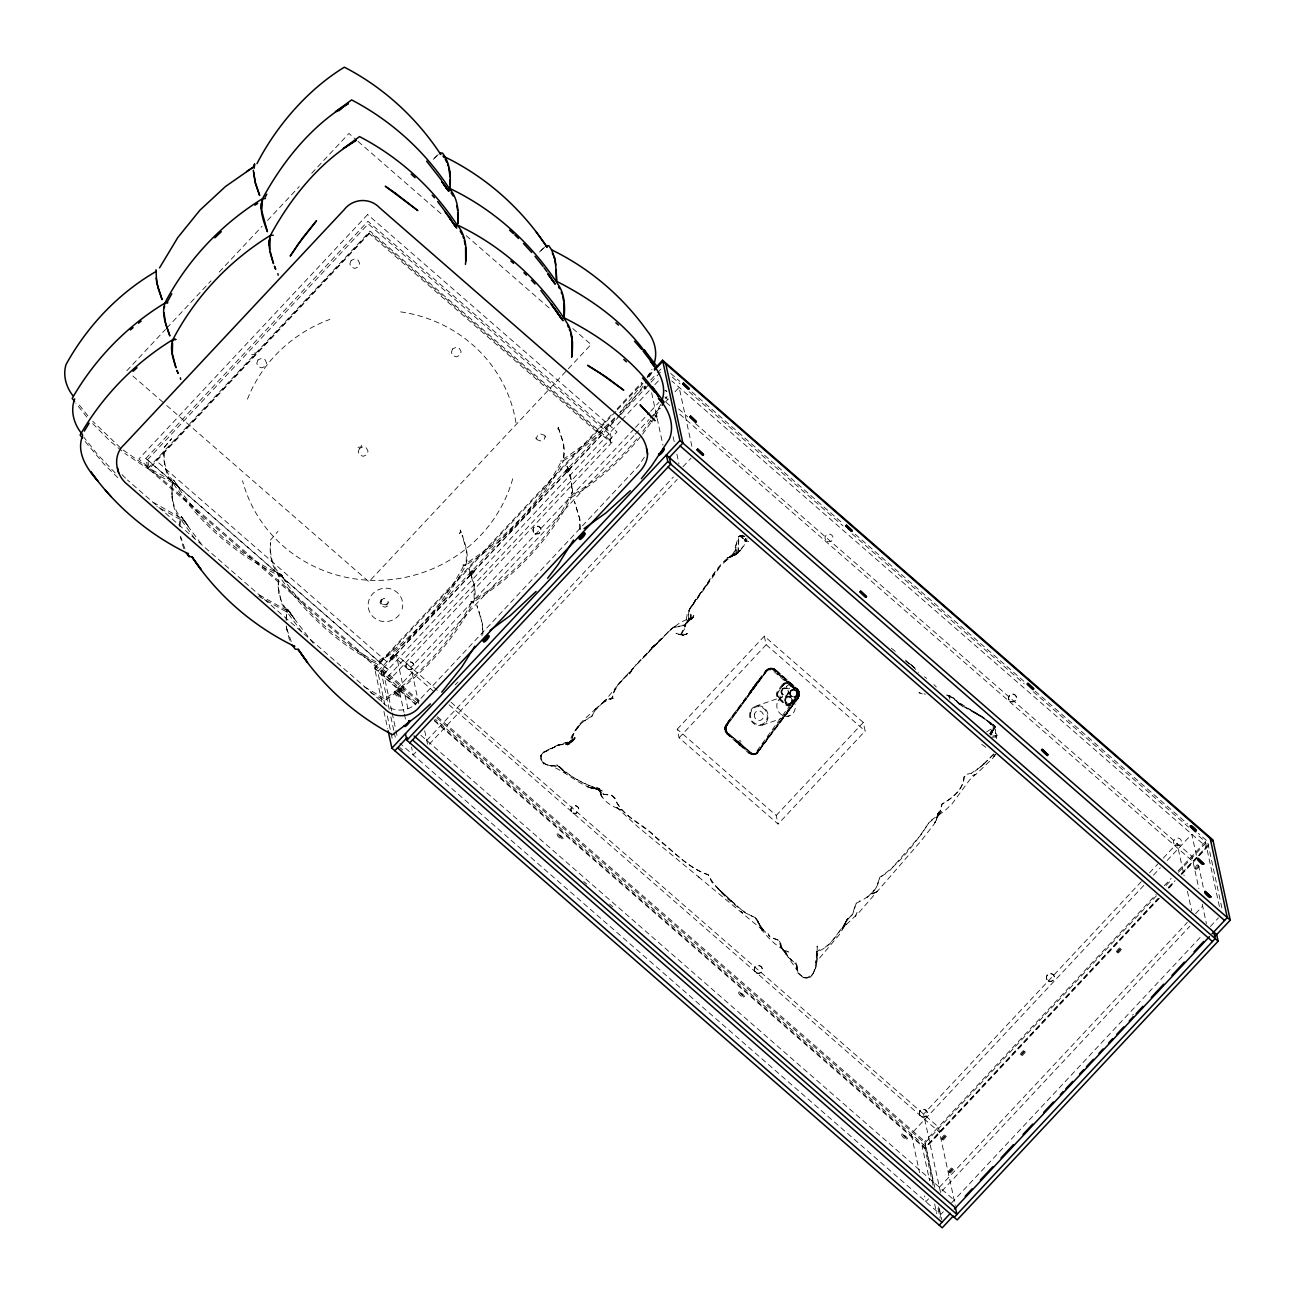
<?xml version="1.0" encoding="UTF-8"?>
<svg xmlns="http://www.w3.org/2000/svg" width="1295" height="1295" viewBox="0 0 1295 1295"><rect width="100%" height="100%" fill="white"/><g stroke="black" fill="none" stroke-linecap="round" stroke-linejoin="round"><path stroke-width="0.75" stroke-dasharray="5 3.75" d="M580.451 529.509L579.966 519.522L574.413 501.343L579.642 518.712L579.512 531.436M179.892 526.482L180.345 517.692L151.126 501.165M286.211 619.139L286.648 610.366L258.919 594.777M482.905 633.789L482.452 623.882L476.884 605.526L479.765 613.539M797.639 693.23L797.591 694.589L795.988 689.814L773.762 670.454A6.119 5.585 71 0 0 765.847 671.166L726.074 725.232A6.119 5.585 71 0 0 727.175 733.779L749.028 752.832A6.119 5.585 71 0 0 756.944 752.12L796.716 698.07A6.119 5.585 71 0 0 795.616 689.507M726.56 730.801L725.071 731.335L725.896 732.889C729.619 732.08 723.808 726.964 727.499 724.731L767.028 670.47L765.653 670.632L725.783 724.795L724.585 727.887L725.022 731.351L727.029 734.152L748.947 753.253L754.467 754.483L757.413 752.832L798.141 697.568L799.242 693.149L799.63 694.897L798.238 696.92L798.643 693.505L797.38 690.235L774.345 669.871L775.333 669.547L797.267 688.665L799.193 691.449L799.582 693.181L798.643 693.505M816.708 955.742L817.21 945.997L817.129 956.163L817.177 953.832C817.323 961.958 816.06 971.38 810.152 977.304L806.736 978.292L803.256 977.515L800.229 975.038M816.789 953.363L816.837 951.76L820.123 949.3M772.241 668.706L773.957 668.965L771.383 668.398L772.435 668.123M774.005 668.722L772.953 668.948L799.193 691.449L797.38 690.235M745.645 538.186L745.402 541.634L742.569 539.125L742.31 535.531L738.927 536.988L738.15 552.981C724.002 558.971 714.791 572.341 706.601 585.081L707.539 583.786L698.992 594.955M123.219 450.029L149.135 468.288L172.413 481.012C171.328 493.071 171.685 506.814 180.07 516.414M760.246 678.871L758.999 679.438L761.848 676.832M759.728 679.454L759.226 678.871M759.372 679.762L760.343 678.952M769.392 736.693L769.311 736.612M172.413 481.012L171.895 495.37M179.681 524.734L180.345 517.692M757.413 752.832L755.115 754.435L757.332 752.703M816.886 951.938L815.445 962.93L839.338 934.634L844.372 926.394L846.606 919.984L848.435 917.718L846.185 921.182L852.579 914.48L856.222 903.295L859.556 900.851M755.066 685.152L755.552 684.602M784.333 716.491L789.821 710.21L789.481 709.142L784.365 715.633L784.705 716.718M540.938 755.115L540.517 758.125C542.33 766.721 552.285 765.458 558.906 766.462L556.769 764.876C569.557 777.324 586.732 784.77 602.224 791.083L597.529 788.266L599.909 788.979L596.072 788.218L599.407 788.817L597.788 788.169L603.373 794.272L611.645 795.438L614.688 798.222C622.247 817.388 644.57 824.802 657.941 839.597C674.306 851.9 688.552 868.427 708.106 874.772C718.466 892.983 736.709 908.766 755.422 917.961L764.325 931.413M578.59 726.576L571.662 736.191L568.651 744.479L570.593 740.368C569.8 746.066 564.49 745.499 568.003 744.544L570.69 741.452L569.8 743.346L565.883 744.609L569.8 743.346L571.014 739.396L569.055 744.075L565.267 744.674L568.003 744.544L571.435 741.274C573.216 726.689 586.862 717.479 596.704 707.928L594.599 709.757L604.733 700.822L612.211 697.665C614.299 682.562 628.285 676.524 635.91 664.707M798.319 689.911L798.999 694.816L797.461 698.361L798.4 698.037L757.624 752.476L798.448 697.94M758.481 681.04L758.708 680.814M750.145 691.19L750.631 691.789M796.797 689.102L796.247 688.972M931.267 820.156L944.767 810.735L952.019 803.904L969.615 779.898L975.734 774.297L971.558 775.915L976.122 774.216L993.135 757.834L994.285 755.115L991.776 752.346M765.442 742.715L764.746 742.699M474.132 598.452L474.099 585.858L468.903 568.748C472.804 579.529 478.195 592.349 472.869 603.502C452.068 642.482 421.474 676.087 384.68 700.514L368.508 691.417M466.2 561.771L466.378 550.407L462.202 535.223C465.536 545.066 469.939 556.834 464.937 566.822C444.136 605.801 413.542 639.39 376.748 663.833C335.777 642.87 301.784 610.188 276.45 572.034C270.882 563.406 269.554 552.706 270.396 542.67C270.056 552.981 271.319 564.361 278.441 572.39M563.746 457.588L563.584 444.282L557.676 425.715L563.454 442.906L564.685 451.696L563.649 457.718L564.231 457.086M753.156 687.71L753.949 686.496L753.884 687.467M989.882 734.038L991.986 732.403L991.549 729.49L990.821 735.123L992.52 729.473L990.659 731.788M394.004 692.194C394.684 696.5 404.299 699.786 398.148 693.877C390.88 688.794 397.678 694.525 399.831 697.73M394.684 691.481L400.511 697.001M557.012 834.271C557.692 838.577 567.307 841.863 561.156 835.955C553.888 830.872 560.686 836.602 562.839 839.791M557.692 833.543L563.519 839.079M738.49 992.439C739.17 996.745 748.769 1000.031 742.618 994.123C735.366 989.04 742.164 994.77 744.317 997.959M739.17 991.727L744.997 997.247M901.498 1134.517C902.178 1138.823 911.777 1142.109 905.626 1136.201C898.374 1131.102 905.156 1136.848 907.326 1140.037M902.178 1133.789L908.005 1139.309M726.398 727.58L726.463 725.945L725.038 726.204M737.422 742.359C738.101 743.508 740.902 740.335 740.238 744.075M789.837 704.804L786.664 704.529L779.331 698.361L777.534 694.994L777.826 692.501L784.155 684.051L787.506 683.258L789.74 684.375L788.655 683.663M777.68 693.667L777.826 692.501M797.283 695.771L797.639 694.509M749.433 752.265A5.39 4.921 71 0 0 756.393 751.65L797.785 694.46M798.999 694.816L799.177 696.597M757.446 753.302L758.368 751.634L756.507 753.625L798.626 696.322M560.541 461.004L563.357 460.874L562.483 462.623C540.112 504.581 506.345 540.225 465.811 565.057L462.995 565.187L465.504 565.284L466.475 563.05C505.989 538.445 539.044 503.464 560.816 462.283C594.955 442.178 624.206 414.076 646.399 381.28M568.473 497.685L571.289 497.555L570.415 499.32C548.044 541.261 514.277 576.906 473.76 601.754L470.927 601.884L473.436 601.965L474.423 599.747C513.921 575.142 546.976 540.144 568.748 498.98C596.558 482.582 621.147 460.874 641.316 435.687M738.069 742.812L739.914 745.208M381.297 599.277L380.002 602.725L381.588 605.995L385.133 607.193L388.549 605.607M761.055 676.977L761.573 676.12M784.689 716.588L784.964 715.585M750.323 754.176L751.731 753.204L754.58 754.354M752.897 687.467L750.096 692.161M644.343 457.232L638.338 466.135L418.56 700.886C409.932 712.169 392.952 713.302 383.158 702.877L127.412 479.992M753.868 686.803L753.059 687.629M775.268 669.839L773.941 668.625L774.944 670.049M928.612 823.231C915.112 843.255 899.782 863.943 879.629 877.443C878.172 890.458 866.808 898.536 856.011 903.246L852.385 914.416C840.196 926.168 834.611 946.37 816.611 951.744L816.87 959.773L814.005 971.169L812.629 974.568L806.688 977.887L803.337 977.142L797.995 972.739L796.846 964.937L787.927 956.536L786.227 952.796M797.202 688.794L798.206 690.106M748.753 541.601L744.366 539.691L740.983 535.24L738.393 536.761L735.252 547.235L735.382 550.553L736.871 543.123L735.252 547.235L735.123 553.192L731.125 556.3L735.091 550.504L735.123 553.192C715.925 563.374 707.669 585.599 694.314 601.706L697.001 597.821L688.956 610.414L691.967 605.137M846.655 920.162L842.317 929.098L843.547 925.86L842.43 928.612L846.509 923.756L842.155 928.564L859.038 912.425L920.842 841.2L934.083 824.219L937.272 816.724L936.35 819.962L938.778 814.442L936.965 817.728L941.886 810.994L937.661 814.83L936.447 818.505L938.211 813.244L936.981 816.336L940.121 811.577L942.177 804.033C952.213 798.303 963.464 789.837 964.225 776.838L967.494 774.28M690.947 606.61L687.078 614.834L684.861 627.071L687.37 622.312L684.602 625.631L688.794 621.05L688.665 612.697L690.057 608.941L718.984 568.359M727.256 724.811C723.015 732.841 729.781 733.86 728.373 733.537M727.223 724.553L724.65 729.619M727.369 724.633L726.463 725.945M796.684 696.888L797.493 695.674M798.448 698.005L799.015 696.322M463.286 566.465C442.955 604.878 412.83 637.949 376.78 662.166C338.804 642.142 305.814 612.616 282.213 576.712M471.218 603.162C450.887 641.575 420.762 674.63 384.712 698.847L362.26 685.541M993.961 756.83L995.353 754.402L993.135 757.834L994.722 755.778M754.839 684.845L755.034 685.654M749.934 691.854L750.873 690.947M597.254 789.043L600.054 791.002L596.04 787.878L597.837 788.347L601.56 793.77L597.837 788.347L589.549 787.619L597.351 788.412L600.249 792.232L599.164 789.529L590.649 787.781L592.964 788.477C575.061 783.167 562.257 767.482 543.56 763.904L540.549 758.32L540.97 755.293L543.916 751.796L558.113 744.916L573.475 740.465L571.338 742.521L575.142 737.778L573.475 740.465L570.205 742.569L572.73 738.846L568.262 743.832L564.086 744.123L568.262 743.832M633.546 668.204C625.857 677.803 614.494 685.055 612.454 697.973C603.664 701.242 595.49 707.523 591.815 716.491L584.579 720.732M647.144 377.266L651.984 369.318M660.887 404.412L651.919 418.576M460.308 532.553L459.32 533.572L460.389 532.439M649.329 376.505L652.259 371.73M655.302 416.391L660.191 408.427M687.435 622.555L688.519 620.791L681.996 625.841L673.999 626.942L670.664 629.338L644.813 656.063L646.674 654.461C631.102 669.483 618.411 684.116 604.652 701.242L606.335 699.51L595.781 709.433L591.637 716.41C581.941 720.975 572.973 730.364 571.678 741.355L568.44 744.188L560.039 744.884L552.334 748.073L559.958 744.69L568.311 744.01L571.403 741.096M989.623 733.763L993.88 729.409L994.058 726.738L993.832 730.008L990.74 732.727L994.01 729.554C986.709 713.933 966.361 710.534 954.399 699.478L990.707 722.966L993.411 726.786L990.707 722.966L985.398 719.292L993.783 725.103L995.337 727.223L990.74 732.727M846.185 921.182L848.144 918.171M745.434 541.261L747.15 538.688M991.581 732.242L993.556 729.295C990.141 719.113 977.434 715.925 969.825 709.417L979.975 715.989L958.899 703.978L953.314 698.118L946.014 695.544M642.951 383.417L619.641 412.749M650.883 420.114L642.449 431.834M692.226 605.348L701.566 591.572L689.814 608.877L688.406 612.794L688.568 620.969L690.543 617.877L690.802 613.636L691.077 618.039L691.061 614.785L689.571 619.123L687.92 620.24L690.947 617.278L691.093 615.53L689.571 619.123L690.543 617.877L680.733 622.199L670.697 629.532M751.667 753.35L728.357 733.375L750.452 752.33L748.947 753.253M788.817 710.21L789.675 708.899M789.545 709.968L789.124 710.453M754.855 685.217L757.397 681.348M680.765 634.825L685.622 623.542L684.165 629.678L680.765 634.825L683.388 635.214L689.069 633.045L684.909 634.582L686.965 633.903L678.111 634.307L683.388 635.214L675.99 633.255L681.817 635.295M845.311 923.821L830.338 943.068L824.057 948.118M642.547 434.23L654.331 417.977M725.831 724.763L767.886 669.191L767.287 670.664M727.078 724.488L767.028 670.47M767.158 670.567L726.608 725.702A5.39 4.921 71 0 0 727.58 733.229L750.048 752.816M737.179 742.877C743.411 734.929 741.339 751.893 737.859 742.65M791.731 703.331L797.04 695.836A4.937 4.5 71 0 0 796.425 690.963L788.218 683.809A4.937 4.5 71 0 0 783.718 684.213M794.207 701.242L795.648 698.021M763.322 744.657L762.124 745.062L771.253 733.957M788.574 709.903L789.642 709.158M937.499 814.765L939.895 811.577L941.951 804.001C951.955 798.206 963.237 789.853 963.982 776.822L967.397 774.102L971.525 773.293M757.575 681.51L758.449 680.474M757.656 681.607L758.643 680.539M270.477 540.064L277.907 531.355M636.93 438.762C618.508 461.02 596.461 480.251 571.953 495.548M557.352 428.904L557.53 428.564M751.003 691.4L750.323 692.048M636.153 664.999L665.063 635.457M667.88 632.429L658.88 641.057M652.923 646.82L638.726 661.81M126.829 370.742L165.452 329.48M166.845 328.007L210.988 280.853M219.26 271.999L262.043 226.317M267.547 220.425L299.291 186.529M311.707 173.271L348.954 133.482L356.562 140.119M145.817 458.543L367.942 221.267L610.042 432.287L612.163 442.129L390.038 679.389L147.938 468.385L145.817 458.543L387.901 669.547M147.484 459.757L368.282 223.905L608.925 433.663L610.835 442.469L370.176 232.711L149.378 468.563L147.484 459.757L388.128 669.499M147.938 468.385L370.062 231.109L612.163 442.129M381.847 701.793L374.53 667.912L611.58 414.708M617.1 408.815L641.899 382.316M647.419 376.424L652.923 370.532M615.951 411.341L374.757 668.965L415.922 704.836M617.327 409.867L642.126 383.369M647.646 377.476L653.149 371.6M614.769 418.334L377.703 671.538L384.809 704.367M620.273 412.441L645.088 385.942M650.592 380.066L656.112 374.174M657.488 372.701L661.615 368.282M391.737 711.02L382.624 668.916L619.366 416.067M620.742 414.594L648.293 385.165M651.029 382.235L661.875 370.661M620.499 421.344L383.773 674.209L418.803 704.739M621.875 419.871L649.426 390.442M654.881 384.631L658.945 380.277M634.129 428.936L410.952 667.313L418.803 703.606M635.505 427.463L649.281 412.749M650.673 411.276L658.928 402.454M633.903 435.687L398.552 687.078L403.991 712.266M635.278 434.214L649.054 419.499M650.43 418.026L660.078 407.731M665.581 401.839L668.301 398.941M675.067 391.705L679.13 387.367L692.129 447.439M455.209 684.925L457.977 681.979M415.922 752.006L413.218 754.904L411.535 747.15M426.767 740.432L673.368 477.029M682.967 466.783L691.093 458.09M429.292 744.236L677.253 479.36M677.22 729.198L764.309 636.169L863.296 722.448L865.157 731.011L778.068 824.041L679.082 737.778L677.22 729.198L776.207 815.461L778.068 824.041M679.082 737.778L766.171 644.748L764.309 636.169M776.207 815.461L863.296 722.448M1141.283 881.652L923.61 1114.137L940.558 1192.533M1149.539 872.814L1157.811 863.992M1163.315 858.099L1177.09 843.385L1184.099 875.792M1143.793 885.456L911.194 1133.902L919.58 1172.655M1153.44 875.161L1160.336 867.796M1167.216 860.447L1191.788 834.19L1196.402 855.509M934.78 1187.483L924.84 1141.494L1156.046 894.521M1164.318 885.699L1171.214 878.334M1178.094 870.985L1205.418 841.782L1196.289 833.818M1156.419 895.784L922.121 1146.059L929.648 1180.813M1166.067 885.489L1171.586 879.596M1178.482 872.231L1207.426 841.313L1198.312 833.3M933.015 1185.313L924.857 1147.564L1157.779 898.779M1168.802 887.01L1174.306 881.118M1181.202 873.753L1211.521 841.361M1158.572 898.325L925.974 1146.787L435.557 719.34M1168.219 888.03L1175.099 880.681M1181.995 873.316L1197.082 857.193M1198.442 855.752L1206.568 847.059L671.749 380.924M1159.381 898.358L925.083 1148.633L434.133 720.716M1169.029 888.062L1174.533 882.17M1181.428 874.805L1197.972 857.144M1199.348 855.671L1211.748 842.43M928.58 1198.83L925.86 1201.728L924.614 1195.916M939.425 1187.256L1187.385 922.38M1195.609 913.606L1202.391 906.37M941.934 1191.06L1189.911 926.184M943.359 1211.715L940.639 1214.613L399.912 743.314M951.485 1203.023L1200.789 936.738M1210.388 926.475L1218.514 917.799M889.875 870.531L922.072 833.543L928.385 823.199L934.828 817.857M993.67 754.014L981.675 766.187L971.444 773.099M724.18 561.917L740.028 550.715L738.247 551.978L743.508 546.328L744.754 544.208L739.963 550.958L736.45 553.855L740.271 550.003L735.042 554.843L737.907 552.916L738.7 536.907L741.242 535.855M993.492 754.532L981.675 766.187L984.621 763.273M765.604 670.68L769.262 668.398L768.323 669.612M766.899 670.389L769.521 668.738M782.844 685.104L784.738 683.63M614.769 417.913L591.135 439.555L564.021 458.867M436.868 155.837L432.595 159.981L439.717 153.069M658.831 640.863L660.758 639.002M667.67 632.332L674.193 627.298L682.174 626.197L685.881 624.222M984.605 763.338L975.054 771.14M867.083 897.581L875.63 888.742L879.855 877.508L886.638 873.008M602.903 702.505L604.765 701M991.857 732.517L991.792 731.675L991.857 734.524M766.721 669.531L769.359 668.479M791.099 704.172L790.144 704.707M671.749 628.625L675.359 626.262M799.517 694.8L798.659 695.253M543.042 752.864L556.105 746.228L552.334 748.073M756.053 754.111L757.51 753.269M728.049 733.796L727.029 734.152M726.835 732.565L726.09 730.979M543.916 751.796L546.959 750.679M992.779 736.062L997.037 735.252L996.276 738.717L996.065 735.609L997.037 735.252L995.402 731.626L995.45 733.601L995.499 726.22L988.781 721.784L991.565 723.452M769.117 668.366L768.178 668.689L770.881 668.123L775.203 669.968L797.056 689.021M772.467 668.204L769.748 668.317L772.5 668.463M769.586 668.884L771.011 668.544M783.297 684.942L777.534 692.598A4.937 4.5 71 0 0 778.165 697.471L786.356 704.626A4.937 4.5 71 0 0 790.873 704.221L792.022 703.234M777.534 694.994L779.477 698.313M795.988 689.814L797.461 691.935M755.309 706.293L782.488 696.953M798.206 691.789L799.193 691.449M785.725 703.752L786.81 704.48M724.633 727.871L726.236 727.547M762.447 725.054L789.642 715.714M771.723 733.229L770.946 733.893M750.452 752.33L727.029 732.468M751.909 754.71L752.848 754.386L749.886 752.929L751.424 753.739M986.709 731.837L995.499 726.22L995.337 727.223L990.983 723.225M548.675 749.999L542.799 752.557L541.229 755.357L541.925 761.023L546.571 764.762M743.961 536.697L742.521 535.337L739.251 536.907L740.449 535.774L744.868 536.421M725.572 729.295L725.912 727.515M769.44 668.592L770.978 668.382M754.629 754.24L756.15 753.739M753.544 754.807L756.134 753.981M251.716 354.717L255.018 354.199L254.921 351.301M564.895 742.941L569.088 742.278L565.526 742.844M175.634 482.776L173.465 480.008L180.199 489.478L175.634 482.776L173.32 483.132L156.841 474.634L124.806 453.396M188.131 526.159L181.251 516.495L188.131 526.159L183.566 519.457L179.325 518.923L156.808 506.458M358.019 447.374L361.321 446.856L361.224 443.958M991.679 737.243L995.904 736.855L992.909 736.531M462.995 565.187L465.811 565.057M470.927 601.884L473.76 601.754M741.387 744.026L740.513 743.508M744.447 536.098L738.927 536.292L737.794 537.959L739.445 535.887L744.366 539.691L740.983 535.24M922.299 693.877L918.932 692.728L925.391 694.152M550.618 765.491L559.035 766.268C570.059 776.061 583.851 785.272 597.95 787.975L603.551 794.159L611.807 795.292L614.947 798.157C621.422 816.384 642.547 823.167 655.238 836.586C672.477 849.811 687.532 867.877 708.349 874.708L711.586 881.96L729.069 898.957L735.188 904.444L717.058 887.901L744.463 912.457L755.616 917.831L761.832 928.256L769.91 936.949M754.645 753.933L750.145 752.719M754.645 754.095L751.343 753.819M949.915 699.235L948.717 695.69L950.044 695.917M745.402 541.083L746.972 541.423L742.197 537.797L742.731 538.704L742.488 535.143M803.224 977.336L806.704 978.097L810.103 977.11C815.559 972.011 817.712 963.253 816.756 955.92M773.746 938.584L777.777 939.798L780.626 942.873L781.306 946.774L785.968 952.893L781.646 948.069L779.266 940.591L780.82 944.379L777.599 939.927L770.12 936.835L768.081 933.566M950.886 696.354L946.677 694.994L953.525 697.973L963.383 707.361L956.487 700.514M590.876 788.007L587.007 786.648L590.633 787.927M173.028 482.954L175.91 484.055C201.194 522.549 237.276 553.677 278.716 573.669L279.348 575.611L277.713 574.883C235.382 554.341 198.718 522.403 173.028 482.954C164.934 474.197 163.154 461.473 164.093 450.012C163.737 460.324 164.999 471.704 172.138 479.733M172.364 499.983L172.445 500.841L171.814 494.528C172.85 503.561 174.323 516.656 183.841 520.736L202.36 545.405M258.644 596.283L287.28 612.292L303.856 634.744M985.819 747.28L979.894 743.022M924.468 676.767L926.653 678.353M909.074 663.267L912.36 665.695M905.626 661.146L909.576 664.076M909.106 663.461L905.27 659.803M911.032 664.772L915.403 668.285M599.617 790.322L600.2 791.779L598.808 789.642L601.349 795.567L600.2 791.779L597.351 788.412L599.391 789.772C601.009 799.711 610.706 806.186 619.593 809.084L617.796 808.436L621.341 810.087L616.776 807.433L638.305 827.246L699.397 877.573M698.41 876.812L761.395 929.033L759.501 925.52L762.625 930.943L760.699 927.981C767.482 938.049 777.372 947.357 788.493 952.035L781.646 948.571L779.428 942.355L781.646 948.571L785.515 951.712L782.083 949.186L780.61 946.305L797.849 971.331L796.603 965.115L797.008 969.065M891.381 648.228L895.897 651.871M121.811 450.903L109.881 440.915L92.188 423.093M120.467 447.843L92.657 421.215M670.664 373.413L679.826 381.377M692.016 392.013L842.996 523.601M855.202 534.236L1024.475 681.769M1035.142 691.077L1187.644 823.992M672.364 377.169L679.972 383.806M689.118 391.77L842.948 525.851M852.078 533.815L1024.183 683.825M1033.329 691.789L1188.664 827.181M664.902 396.966L667.945 399.621M678.612 408.912L687.742 416.877M695.366 423.514L1191.869 856.27L1198.879 888.678M666.035 402.243L670.616 406.225M679.745 414.19L1193.019 861.547M1197.389 864.591A4.014 0.874 -48.9 0 0 1194.961 868.654L1195.787 869.366M358.084 141.446L443.359 215.763M466.2 235.674L551.46 309.991M572.778 328.558L591.054 344.486L368.929 581.746L166.424 405.254M766.171 644.748L865.157 731.011M775.268 669.547L797.137 688.891M132.916 376.052L164.886 403.927M437.305 690.284L396.189 654.444L408.216 710.113M451.016 702.23L938.389 1127.022L955.338 1205.402M397.322 659.722L433.874 691.579M449.106 704.852L939.522 1132.299M382.624 668.916L420.713 702.117M437.467 716.718L924.84 1141.494M418.544 701.874L380.422 668.641L389.196 709.207M436.852 717.818L924.84 1143.161L934.019 1185.637M374.53 667.912L415.679 703.784M433.987 719.729L924.857 1147.564M420.859 735.285L954.188 1200.125M583.721 881.506L586.764 884.161M609.605 904.072L612.648 906.727M399.572 747.312L402.632 749.967M797.72 972.788L800.261 975.216M912.198 666.018L918.657 672.299M782.989 950.222L787.684 956.633L796.554 964.937L795.761 962.234L797.769 972.982M117.813 477.596L104.134 464.306L83.722 439.782M115.223 472.95L97.093 453.995L83.803 437.16M933.954 684.65L936.334 687.014M122.021 474.601L125.89 478.664M313.212 643.226L290.145 613.409M86.83 417.071L75.774 403.085M87.898 415.808L78.169 403.619M288.672 610.69L294.434 618.816L287.571 609.152L294.434 618.816M286.373 609.071C277.988 599.472 277.648 585.728 278.716 573.669L278.166 587.509M182.368 518.032L183.566 519.457M194.8 538.752L180.96 519.635M291.229 641.559L287.004 629.386M184.926 548.902L180.701 536.729M727.142 732.403L726.09 729.198M183.696 548.578L180.296 536.68M948.717 695.69L949.316 697.098M461.263 532.763L460.194 529.995L462.865 536.939M758.093 921.036L759.501 924.857M289.513 640.264L286.308 626.408M480.51 616.015L482.598 626.958L482.015 635.829M798.983 691.546L799.598 694.929M725.783 729.247L726.204 730.93M1207.879 843.207L1222.075 908.863M1205.418 841.782L1219.55 907.147M1198.49 865.189L1203.524 888.451M1202.229 904.185L1206.422 923.562M1187.45 891.3L1191.643 910.676M939.377 1208.802L941.789 1219.89M938.616 1206.891L940.704 1216.539M938.033 1208.494L940.121 1218.158M934.65 1203.994L936.738 1213.642M673.125 436.723L674.387 442.55M676.897 454.173L678.985 463.853M651.644 392.838L662.959 445.172M424.679 730.736L427.9 745.71M404.412 714.209L405.675 720.02M392.158 712.962L395.509 728.47M395.93 730.412L397.597 738.15M390.863 716.928L393.777 730.445M394.198 732.371L395.865 740.109M387.318 715.957L390.653 731.416M391.074 733.342L392.32 739.137M383.935 711.457L387.691 728.842M278.101 586.667L281.598 603.583L287.28 612.292L286.648 610.366L286.049 623.672M996.065 735.609L996.6 738.377M286.292 626.116L286.697 630.196M278.684 592.657L278.765 593.498M667.054 396.998A4.014 3.869 -12.2 0 1 665.306 398.115M664.966 390.637A4.014 3.869 -12.2 0 1 666.812 391.527M666.99 396.739A4.014 3.869 -12.2 0 1 665.241 397.84M664.918 390.378A4.014 3.869 -12.2 0 1 666.747 391.268M655.578 416.618A4.014 0.874 -48.9 0 1 656.5 417.686M652.178 422.008A4.014 0.874 -48.9 0 1 651.952 420.956M654.833 415.97A4.014 0.874 -48.9 0 1 655.756 417.039M652.518 420.697A4.014 0.874 -48.9 0 1 650.996 420.859M646.124 388.354A4.014 0.874 -48.9 0 1 645.736 386.525M646.059 387.108A4.014 0.874 -48.9 0 1 643.842 388.241A4.014 0.874 -48.9 0 1 645.622 385.068M1132.575 1015.037A4.014 0.874 -48.9 0 1 1133.287 1014.325M1198.539 865.918A4.014 0.874 -48.9 0 1 1194.961 868.654M1199.267 866.565A4.014 0.874 -48.9 0 1 1195.69 869.301A4.014 0.874 -48.9 0 1 1198.118 865.238M512.723 478.761A139.909 134.761 -12.2 0 1 376.813 580.403A139.909 134.761 -12.2 0 1 242.553 480.753M247.458 399.135A139.909 134.761 -12.2 0 1 329.869 319.396M400.641 311.885A139.909 134.761 -12.2 0 1 516.106 423.643M399.281 614.753A17.337 16.706 -12.2 0 1 370.483 613.539A17.337 16.706 -12.2 0 1 383.223 588.351A17.337 16.706 -12.2 0 1 402.13 609.087M766.397 671.636A5.39 4.921 71 0 1 773.358 671.02L795.211 690.057A5.39 4.921 71 0 1 796.182 697.6M572.552 491.598L571.678 494.269L571.645 481.675L566.449 464.549L570.852 477.434L572.552 492.488L572.584 487.567L572.552 491.598M387.982 601.301L388.435 602.353A3.772 3.626 -12.2 0 1 384.405 605.283A3.772 3.626 -12.2 0 1 380.989 601.803A3.772 3.626 -12.2 0 1 384.243 598.063L384.534 598.387A3.27 3.157 -12.2 0 0 381.458 601.608A3.27 3.157 -12.2 0 0 384.566 604.7A3.27 3.157 -12.2 0 0 387.982 601.803L387.982 601.301M460.664 531.468L460.437 530.642L460.664 531.468M745.839 538.591L745.402 541.634L745.839 538.591M779.946 695.949C780.885 701.939 784.673 692.809 779.946 695.949M258.029 359.961L256.734 363.393L258.32 366.663L261.865 367.861L265.265 366.275L266.56 362.843L264.973 359.573L261.428 358.375L258.029 359.961M351.123 260.505L349.844 263.937L351.431 267.223L354.959 268.405L358.375 266.819L359.67 263.387L358.084 260.117L354.539 258.919L351.123 260.505M359.508 448.41L358.213 451.842L359.8 455.112L363.345 456.309L366.744 454.723L368.039 451.291L366.453 448.005L362.908 446.824L359.508 448.41M452.603 348.954L451.324 352.386L452.91 355.672L456.439 356.853L459.854 355.267L461.149 351.835L459.563 348.565L456.018 347.368L452.603 348.954M537.474 435.638L536.179 439.086L535.628 436.496L537.215 439.766L540.743 440.964L544.159 439.377L545.454 435.929L546.021 438.519L544.418 435.249L540.889 434.052L537.474 435.638M938.47 812.532L937.645 814.523L938.972 811.528L938.47 812.532M857.063 912.295L855.315 916.277L857.063 912.295M574.316 737.6L572.503 741.177L574.316 737.6M936.479 819.622L934.877 822.859L936.479 819.622M993.54 729.554L991.76 732.517L993.54 729.554M693.796 615.627L691.303 619.512L688.552 620.613L694.007 617.1L691.303 619.512L693.796 615.627M575.061 737.826L573.086 740.853L575.142 737.778M782.309 684.569L777.55 691.044A5.698 5.212 71 0 0 778.57 699.009L784.899 704.512A5.698 5.212 71 0 0 792.265 703.865L797.024 697.39A5.698 5.212 71 0 0 796.004 689.426L789.675 683.922A5.698 5.212 71 0 0 782.309 684.569M631.814 670.939L629.338 673.934L631.814 670.939M164.238 447.309L171.604 438.697L164.238 447.309M572.018 740.53L566.724 743.783L570.496 742.343L573.297 739.267L569.395 743.022L572.018 740.53M706.827 585.13L703.93 588.27L706.827 585.178M367.634 214.565L138.856 458.932L388.209 676.265L616.987 431.899L367.634 214.565M368.913 233.262L156.096 460.583L388.047 662.749L600.864 435.428L368.913 233.262M578.541 726.382L577.23 727.758L581.439 723.387L578.541 726.382M544.596 247.102L538.914 252.638L544.596 247.118M652.89 646.642L651.676 647.824L655.885 643.761L652.89 646.642M659.074 641.171L653.117 646.901L662.101 638.354L659.074 641.171M737.875 552.738L735.139 555.134L727.272 558.032L736.645 553.839L736.418 549.76L736.645 553.839L726.948 558.113L737.875 552.738M877.524 891.041L873.931 893.178L877.524 891.041M873.024 893.372L871.891 894.003L876.067 891.883L873.024 893.372M691.368 619.318L685.411 621.357L691.368 619.318M613.62 698.102L609.994 699.3L613.62 698.102M559.926 744.495L558.113 744.916L562.127 744.075L559.926 744.495M599.083 789.545L595.538 789.011L599.002 789.675L601.155 792.912L599.083 789.545L596.639 789.043L599.391 789.772L600.297 792.524L599.164 789.529M281.938 575.433L276.45 572.034L281.938 575.433L286.503 582.135L279.769 572.665L281.938 575.433M742.731 912.748L740.578 911.421L742.731 912.748M289.87 612.114L284.123 608.326L289.87 612.114M980.137 715.666L978.178 714.273L983.407 717.997L980.137 715.666M560.832 768.048L558.938 766.64L562.079 769.343L560.832 768.048M563.001 770.331L561.059 768.453L565.624 773.164L563.001 770.331M757.154 920L755.454 918.139L758.142 921.231L757.154 920M758.384 922.639L757.219 920.794L761.962 930.198L758.384 922.639M602.256 797.38L600.783 794.418L602.256 797.38M760.732 927.738L758.967 923.529L760.732 927.738M921.473 1116.84A4.014 3.869 -12.2 0 0 927.333 1113.15A4.014 3.869 -12.2 0 0 921.182 1110.139A4.014 3.869 -12.2 0 0 921.473 1116.84M921.425 1116.581A4.014 3.869 -12.2 0 0 927.285 1112.891A4.014 3.869 -12.2 0 0 921.117 1109.88A4.014 3.869 -12.2 0 0 921.425 1116.581M756.507 973.047A4.014 3.869 -12.2 0 0 762.366 969.356A4.014 3.869 -12.2 0 0 756.199 966.345A4.014 3.869 -12.2 0 0 756.507 973.047M756.442 972.788A4.014 3.869 -12.2 0 0 762.302 969.097A4.014 3.869 -12.2 0 0 756.15 966.086A4.014 3.869 -12.2 0 0 756.442 972.788M573.054 813.163A4.014 3.869 -12.2 0 0 578.914 809.472A4.014 3.869 -12.2 0 0 572.762 806.461A4.014 3.869 -12.2 0 0 573.054 813.163M573.005 812.904A4.014 3.869 -12.2 0 0 578.865 809.213A4.014 3.869 -12.2 0 0 572.698 806.202A4.014 3.869 -12.2 0 0 573.005 812.904M408.087 669.369A4.014 3.869 -12.2 0 0 413.947 665.679A4.014 3.869 -12.2 0 0 407.779 662.668A4.014 3.869 -12.2 0 0 408.087 669.369M408.022 669.11A4.014 3.869 -12.2 0 0 413.882 665.42A4.014 3.869 -12.2 0 0 407.731 662.409A4.014 3.869 -12.2 0 0 408.022 669.11M1048.562 981.108A4.014 3.869 -12.2 0 0 1054.421 977.417A4.014 3.869 -12.2 0 0 1048.254 974.407A4.014 3.869 -12.2 0 0 1048.562 981.108M1048.497 980.833A4.014 3.869 -12.2 0 0 1054.357 977.142A4.014 3.869 -12.2 0 0 1048.205 974.131A4.014 3.869 -12.2 0 0 1048.497 980.833M535.159 533.637A4.014 3.869 -12.2 0 0 541.019 529.946A4.014 3.869 -12.2 0 0 534.867 526.935A4.014 3.869 -12.2 0 0 535.159 533.637M535.11 533.362A4.014 3.869 -12.2 0 0 540.97 529.671A4.014 3.869 -12.2 0 0 534.803 526.66A4.014 3.869 -12.2 0 0 535.11 533.362M1175.633 845.36A4.014 3.869 -12.2 0 0 1181.493 841.669A4.014 3.869 -12.2 0 0 1175.342 838.658A4.014 3.869 -12.2 0 0 1175.633 845.36M1010.667 701.566A4.014 3.869 -12.2 0 0 1016.526 697.875A4.014 3.869 -12.2 0 0 1010.359 694.865A4.014 3.869 -12.2 0 0 1010.667 701.566M1010.602 701.307A4.014 3.869 -12.2 0 0 1016.462 697.616A4.014 3.869 -12.2 0 0 1010.31 694.606A4.014 3.869 -12.2 0 0 1010.602 701.307M827.165 541.423A4.014 3.869 -12.2 0 0 833.025 537.733A4.014 3.869 -12.2 0 0 826.857 534.722A4.014 3.869 -12.2 0 0 827.165 541.423M399.103 692.825A4.014 0.874 -48.9 0 0 402.972 687.564A4.014 0.874 -48.9 0 0 398.698 690.996A4.014 0.874 -48.9 0 0 399.103 692.825M398.358 692.178A4.014 0.874 -48.9 0 0 402.227 686.917A4.014 0.874 -48.9 0 0 397.97 690.348A4.014 0.874 -48.9 0 0 398.358 692.178M391.964 659.835A4.014 0.874 -48.9 0 0 395.833 654.574A4.014 0.874 -48.9 0 0 391.576 658.006A4.014 0.874 -48.9 0 0 391.964 659.835M391.236 659.187A4.014 0.874 -48.9 0 0 395.104 653.926A4.014 0.874 -48.9 0 0 390.831 657.358A4.014 0.874 -48.9 0 0 391.236 659.187M471.04 575.368A4.014 0.874 -48.9 0 0 474.909 570.108A4.014 0.874 -48.9 0 0 470.635 573.539A4.014 0.874 -48.9 0 0 471.04 575.368M470.295 574.721A4.014 0.874 -48.9 0 0 474.164 569.46A4.014 0.874 -48.9 0 0 469.907 572.892A4.014 0.874 -48.9 0 0 470.295 574.721M567.048 472.804A4.014 0.874 -48.9 0 0 570.917 467.56A4.014 0.874 -48.9 0 0 566.66 470.975A4.014 0.874 -48.9 0 0 567.048 472.804M566.32 472.173A4.014 0.874 -48.9 0 0 570.188 466.912A4.014 0.874 -48.9 0 0 565.915 470.344A4.014 0.874 -48.9 0 0 566.32 472.173M949.429 1172.477A4.014 0.874 -48.9 0 0 953.298 1167.216A4.014 0.874 -48.9 0 0 949.041 1170.648A4.014 0.874 -48.9 0 0 949.429 1172.477M950.174 1173.124A4.014 0.874 -48.9 0 0 954.043 1167.863A4.014 0.874 -48.9 0 0 949.769 1171.295A4.014 0.874 -48.9 0 0 950.174 1173.124M942.291 1139.487A4.014 0.874 -48.9 0 0 946.159 1134.226A4.014 0.874 -48.9 0 0 941.902 1137.657A4.014 0.874 -48.9 0 0 942.291 1139.487M943.035 1140.134A4.014 0.874 -48.9 0 0 946.904 1134.873A4.014 0.874 -48.9 0 0 942.647 1138.305A4.014 0.874 -48.9 0 0 943.035 1140.134M1021.366 1055.036A4.014 0.874 -48.9 0 0 1025.235 1049.776A4.014 0.874 -48.9 0 0 1020.978 1053.207A4.014 0.874 -48.9 0 0 1021.366 1055.036M1022.111 1055.668A4.014 0.874 -48.9 0 0 1025.98 1050.407A4.014 0.874 -48.9 0 0 1021.706 1053.839A4.014 0.874 -48.9 0 0 1022.111 1055.668M1117.391 952.472A4.014 0.874 -48.9 0 0 1121.26 947.212A4.014 0.874 -48.9 0 0 1116.986 950.643A4.014 0.874 -48.9 0 0 1117.391 952.472M1118.119 953.12A4.014 0.874 -48.9 0 0 1121.988 947.859A4.014 0.874 -48.9 0 0 1117.731 951.291A4.014 0.874 -48.9 0 0 1118.119 953.12M789.869 691.87A3.95 3.61 71 0 0 793.738 697.438A3.95 3.61 71 0 0 796.117 691.303A3.95 3.61 71 0 0 789.869 691.87M785.078 698.555A3.95 3.61 71 0 0 788.963 704.124A3.95 3.61 71 0 0 791.326 697.989A3.95 3.61 71 0 0 785.078 698.555M781.273 690.332A3.95 3.61 71 0 0 785.159 695.917A3.95 3.61 71 0 0 787.522 689.782A3.95 3.61 71 0 0 781.273 690.332M786.729 686.318A1.781 1.635 71 0 0 788.477 688.843A1.781 1.635 71 0 0 789.561 686.075A1.781 1.635 71 0 0 786.729 686.318M790.16 691.757A3.95 3.61 71 0 0 794.045 697.341A3.95 3.61 71 0 0 796.409 691.206A3.95 3.61 71 0 0 790.16 691.757M785.369 698.442A3.95 3.61 71 0 0 789.254 704.027A3.95 3.61 71 0 0 791.634 697.892A3.95 3.61 71 0 0 785.369 698.442M781.565 690.235A3.95 3.61 71 0 0 785.45 695.803A3.95 3.61 71 0 0 787.829 689.668A3.95 3.61 71 0 0 781.565 690.235M790.5 691.935A3.561 3.254 71 0 0 793.997 696.953A3.561 3.254 71 0 0 796.134 691.433A3.561 3.254 71 0 0 790.646 691.886A3.561 3.254 71 0 0 794.143 696.904A3.561 3.254 71 0 0 796.279 691.384A3.561 3.254 71 0 0 790.5 691.935M785.741 698.636A3.513 3.205 71 0 0 789.189 703.59A3.513 3.205 71 0 0 791.31 698.134A3.513 3.205 71 0 0 785.887 698.572A3.513 3.205 71 0 0 789.351 703.541A3.513 3.205 71 0 0 791.455 698.086A3.513 3.205 71 0 0 785.741 698.636M782.067 690.348A3.545 3.237 71 0 0 785.547 695.366A3.545 3.237 71 0 0 787.684 689.846A3.545 3.237 71 0 0 782.067 690.348M777.097 703.298A10.036 9.162 71 0 0 788.542 716.054A10.036 9.162 71 0 0 792.556 699.64A10.036 9.162 71 0 0 777.097 703.298M749.918 712.639A10.036 9.162 71 0 0 761.363 725.394A10.036 9.162 71 0 0 765.377 708.98A10.036 9.162 71 0 0 749.918 712.639M750.679 712.897A9.194 8.385 71 0 0 761.152 724.569A9.194 8.385 71 0 0 764.827 709.547A9.194 8.385 71 0 0 750.679 712.897M754.451 714.176A4.953 4.532 71 0 0 760.1 720.473A4.953 4.532 71 0 0 762.091 712.363A4.953 4.532 71 0 0 754.451 714.176"/><path stroke-width="1.5" d="M265.362 198.556L262.545 198.685L261.655 210.502L267.401 231.692C263.387 220.862 258.239 208.187 263.435 196.937C283.864 159.949 311.804 125.55 348.339 103.584L335.389 111.823L351.625 99.909C390.912 120.403 424.841 150.997 449.025 188.147C457.75 197.633 459.077 211.506 457.831 223.792L457.847 212.882M270.186 251.538L273.52 263.613C270.315 254.192 266.754 243.152 271.367 233.618C291.796 196.63 319.736 162.231 356.271 140.265L343.321 148.504L359.557 136.606C398.844 157.084 432.773 187.678 456.957 224.828C466.734 235.253 467.058 251.764 465.423 264.39M261.266 208.77L261.299 203.623M269.198 245.467L269.23 240.32M450.029 184.586L450.077 179.438M564.134 316.449L563.924 303.062M556.186 279.947L556.283 269.651M465.698 261.282L465.585 247.539M155.983 269.765L156.679 282.731L162.102 299.663L158.039 287.878L156.193 278.02M449.883 187.289L449.64 190.074C451.146 177.561 450.611 163.38 442.469 153.037L439.701 153.069L440.753 154.526C416.699 117.861 383.369 87.283 344.357 67.194C307.093 89.889 275.77 127.023 256.96 163.672M571.726 356.999L571.904 340.196M564.053 317.696C565.17 306.381 564.766 293.56 557.789 284.107C531.452 243.46 494.382 209.887 450.66 188.86L446.435 188.325L441.87 181.608L448.734 191.288L441.87 181.608M651.547 361.483C629.354 325.952 593.855 300.327 556.979 281.517L555.134 258.935L551.443 249.546L548.789 245.71L546.021 245.726L546.976 247.054C521.367 208.187 485.35 176.249 443.311 156.193M647.549 454.318C646.852 445.771 643.728 437.419 636.816 431.947L379.548 207.718C369.755 197.309 352.774 198.443 344.146 209.725L124.369 444.476C112.196 455.112 115.304 474.877 127.234 484.346L384.486 708.559C394.23 718.935 411.146 717.818 419.726 706.568L639.487 471.833C645.282 465.747 649.588 456.941 646.432 448.539M172.559 342.851L172.3 353.6L175.974 367.796C173.077 358.472 168.868 347.157 173.821 337.817C196.192 295.859 229.96 260.214 270.477 235.382L273.294 235.253M270.088 238.668L269.846 249.401M164.303 307.676L164.627 306.17M74.721 398.892C69.946 411.114 74.139 424.938 82.508 434.537M82.653 435.589C75.887 452.263 86.943 468.952 97.74 480.85L90.893 471.866C115.87 506.798 149.815 535.062 188.422 553.758L188.374 553.499M661.583 401.547C667.313 387.286 660.159 372.005 650.478 361.418L653.926 366.129M653.651 364.85C658.022 353.664 654.995 340.763 647.646 331.552C623.057 296.83 589.743 268.292 551.427 249.757M172.284 341.572L172.947 339.565L175.764 339.436L172.947 339.565C134.664 363.005 102.386 396.092 80.128 435.071L82.524 438.212M164.012 312.791L165.614 323.2L169.855 335.891C166.051 325.142 160.418 312.192 165.889 301.12C188.261 259.178 222.028 223.533 262.545 198.685M159.528 267.903L177.771 237.568L199.932 210.178L225.508 186.48L253.61 166.942L246.568 171.539M167.557 301.46L171.798 293.755M265.086 197.277L266.786 194.201M474.86 646.205L462.056 666.666L441.773 692.129M573.507 540.031L558.242 564.41L547.639 578.266M84.321 431.122L89.161 423.174M662.15 405.238L664.108 402.049L652.211 386.638L658.459 396.578M641.333 478.664L651.547 465.99L669.321 439.151C675.229 424.695 668.495 408.912 658.41 398.099L661.858 402.826M654.299 369.075L662.571 360.237L1212.897 839.888L1230.25 920.13L1215.082 936.317M654.525 370.127L662.797 361.289L1213.124 840.957M953.233 1216.037L942.21 1227.806L391.867 748.154L679.924 440.478L662.571 360.237M394.829 750.728L407.229 737.47M669.094 457.766L682.87 443.052L665.759 363.863M406.857 740.271L667.799 461.554L666.358 454.95L1216.701 934.601L1218.126 941.206L957.183 1219.922L406.857 740.271L405.432 733.666M409.803 742.844L670.745 464.128L669.321 457.523M965.163 1196.24L972.059 1188.891M980.331 1180.053L992.747 1166.795M1001.019 1157.957L1013.418 1144.699M1023.066 1134.404L1032.714 1124.092M1043.754 1112.308L1053.402 1101.996M1060.297 1094.631L1063.049 1091.685M1065.817 1088.739L1072.697 1081.39M1079.593 1074.024L1083.737 1069.605M1086.489 1066.659L1093.385 1059.294M1098.905 1053.402L1103.032 1048.982M1108.552 1043.09L1112.68 1038.671M1116.824 1034.252L1123.72 1026.903M1129.224 1021.01L1133.368 1016.591M1136.12 1013.645L1143.016 1006.28M1151.287 997.441L1163.687 984.184M1171.959 975.362L1184.375 962.104M1194.022 951.793L1203.67 941.481M939.247 1225.232L950.271 1213.447M954.415 1209.044L1209.417 936.657M1212.136 933.744L1227.288 917.556L1210.178 838.367M954.237 1217.349L1215.163 938.632L1213.739 932.028M536.081 591.459L510.424 615.465L490.06 630.438M630.325 490.724L606.125 512.771L584.061 528.635M214.873 237.827L221.299 231.675M430.442 703.93L418.415 715.002L392.547 734.783C354.684 714.727 321.84 685.249 298.222 649.459L295.325 649.167L292.249 645.315M133.013 371.374L136.995 367.796M130.39 329.917L133.126 327.635M138.549 323.167L141.155 321.111M338.594 110.901L341.783 108.489M165.015 302.884L167.832 302.739L166.132 302.35C127.25 325.547 94.713 359.12 72.196 398.391L74.592 401.515M254.872 205.209L257.689 203.412M156.339 271.319C118.363 293.22 87.251 326.194 66.077 364.429C62.71 375.161 66.029 386.978 72.876 395.623M445.011 211.749L456.698 228.033L449.802 218.305L454.367 225.006L458.592 225.557C503.901 247.377 542.427 282.747 568.602 325.531C573.086 335.13 573.005 347.432 571.742 357.048M191.854 556.542L201.194 569.784L191.806 556.818L189.021 556.51L186.011 552.755M563.276 317.485L564.911 318.214C601.236 336.7 636.12 361.872 658.427 396.497M1206.422 893.178C1200.675 889.309 1211.262 900.446 1209.854 896.561M1200.044 860.819C1192.306 854.927 1205.548 868.702 1202.197 862.939M510.861 261.072L513.532 263.338M679.924 440.478L1230.25 920.13M680.166 445.949L1224.584 920.454M667.799 461.554L1218.126 941.206M668.042 467.026L1212.46 941.53M414.141 736.013L955.516 1207.863L956.94 1214.451L412.522 739.947M397.533 747.83L941.951 1222.334M615.886 322.763L618.476 325.126M509.582 230.105L513.467 233.65M623.818 359.46L626.408 361.823M411.195 174.129L415.08 177.674M514.762 234.832L518.518 238.507M523.941 272.743L526.45 275.188M1193.262 828.509C1185.508 819.703 1202.407 834.806 1194.039 829.205C1182.319 818.667 1200.951 838.464 1194.411 829.253M523.455 243.476L531.727 252.476M531.387 280.157L535.013 283.961M634.55 341.233L641.721 349.44M642.482 377.913L654.574 392.175M432.19 195.205L434.521 197.811M105.073 489.769L110.965 496.568M553.936 282.407L548.173 274.281L555.053 283.945L548.173 274.281M446.435 188.325L447.633 189.75M454.367 225.006L455.581 226.463M534.981 256.28L543.107 266.43M540.824 290.485L557.659 312.354M426.589 161.13L441.579 180.329M437.645 201.567L451.34 219.697M642.984 350.929L652.502 363.28M656.177 365.368L644.279 349.958L651.563 361.548M544.062 267.741L546.943 271.675M298.125 649.491L307.514 662.441L298.174 649.2M546.976 247.054L535.984 231.595M443.198 156.112L444.234 157.553M451.129 192.793L453.234 195.966M191.919 556.801C217.285 595.263 253.318 626.359 294.742 646.432L294.677 646.156M547.898 272.986L551.557 278.36M444.331 184.359L446.16 187.03M558.534 286.988L559.553 288.623M460.194 231.077L462.137 234.541M445.189 159.075L446.84 162.425M567.534 325.417L568.456 327.198M552.366 253.367L553.159 255.083M561.269 292.233L561.998 294.192M569.282 329.092L570.01 331.099M462.962 236.435L463.691 238.442M553.855 256.896L554.47 258.79M447.536 164.222L448.167 166.132M562.629 296.264L563.584 300.699M570.626 333.22L571.581 337.768M464.322 240.562L465.261 245.111M388.111 730.768L391.867 748.154M277.875 273.65L278.198 275.188M180.329 377.832L180.669 379.37M117.521 467.705L118.687 473.128M555.005 260.781L555.814 265.038M448.685 168.123L449.77 174.647M456.844 205.759L457.604 210.405M572.439 342.932L571.791 336.295M449.77 171.361L450.288 177.285M253.27 170.228L255.455 183.599L259.647 195.464L255.034 181.575L253.626 172.089M410.094 720.554A4.014 0.874 -48.9 0 1 407.261 724.876A4.014 0.874 -48.9 0 1 404.72 725.977M408.556 721.088A4.014 0.874 -48.9 0 1 409.139 720.651A4.014 0.874 -48.9 0 1 408.734 721.509M408.2 722.27A4.014 0.874 -48.9 0 1 404.898 725.605M404.412 725.847A4.014 0.874 -48.9 0 1 404.089 725.88M485.544 638.726A4.014 0.874 -48.9 0 1 489.17 636.314A4.014 0.874 -48.9 0 1 485.091 641.511A4.014 0.874 -48.9 0 1 484.913 639.52M583.64 534.074A4.014 0.874 -48.9 0 1 584.401 535.385A4.014 0.874 -48.9 0 1 580.014 539.513A4.014 0.874 -48.9 0 1 582.248 535.369M663.785 448.928A4.014 0.874 -48.9 0 1 661.777 453.023A4.014 0.874 -48.9 0 1 659.09 453.946M663.364 448.264A4.014 0.874 -48.9 0 1 662.053 451.194A4.014 0.874 -48.9 0 1 658.572 454.367M254.565 164.076L254.208 167.897L254.565 164.076M682.74 383.806L688.568 389.326L682.74 383.806M683.42 383.077L689.248 388.597L683.42 383.077M689.879 416.796L695.69 422.316L689.879 416.796M690.543 416.067L696.37 421.587L690.543 416.067M697.001 449.786L702.829 455.306L697.001 449.786M697.681 449.057L703.509 454.577L697.681 449.057M845.748 525.867L851.576 531.387L845.748 525.867M846.428 525.155L852.24 530.675L846.428 525.155M860.009 591.864L865.837 597.384L860.009 591.864M860.689 591.135L866.517 596.655L860.689 591.135M1027.21 684.035L1033.038 689.571L1027.21 684.035M1027.89 683.323L1033.718 688.843L1027.89 683.323M1041.488 750.032L1047.315 755.552L1041.488 750.032M1042.167 749.303L1047.979 754.823L1042.167 749.303M1198.037 858.391L1203.864 863.911L1198.037 858.391M1205.159 891.381L1210.987 896.901L1205.159 891.381M253.577 165.404L253.577 165.371M298.158 244.35L290.193 256.102L302.593 237.875L316.53 220.717L298.158 244.35M599.909 373.041L587.541 365.303L606.206 377.007L623.769 390.216L599.909 373.041M395.153 193.004L385.279 186.221L417.816 210.583L395.153 193.004M649.248 414.465L640.07 404.833L655.027 420.745L649.248 414.465M561.9 319.12L556.105 310.962L563.017 320.691L551.314 304.406L561.9 319.12M189.021 556.51L188.228 555.102L189.005 556.429M275.608 269.085L274.54 266.365L275.608 269.085M178.079 373.284L176.978 370.499L178.079 373.284M484.573 640.701A4.014 0.874 -48.9 0 0 488.442 635.457A4.014 0.874 -48.9 0 0 484.168 638.872A4.014 0.874 -48.9 0 0 484.573 640.701M580.581 538.153A4.014 0.874 -48.9 0 0 584.45 532.892A4.014 0.874 -48.9 0 0 580.192 536.324A4.014 0.874 -48.9 0 0 580.581 538.153"/></g></svg>
